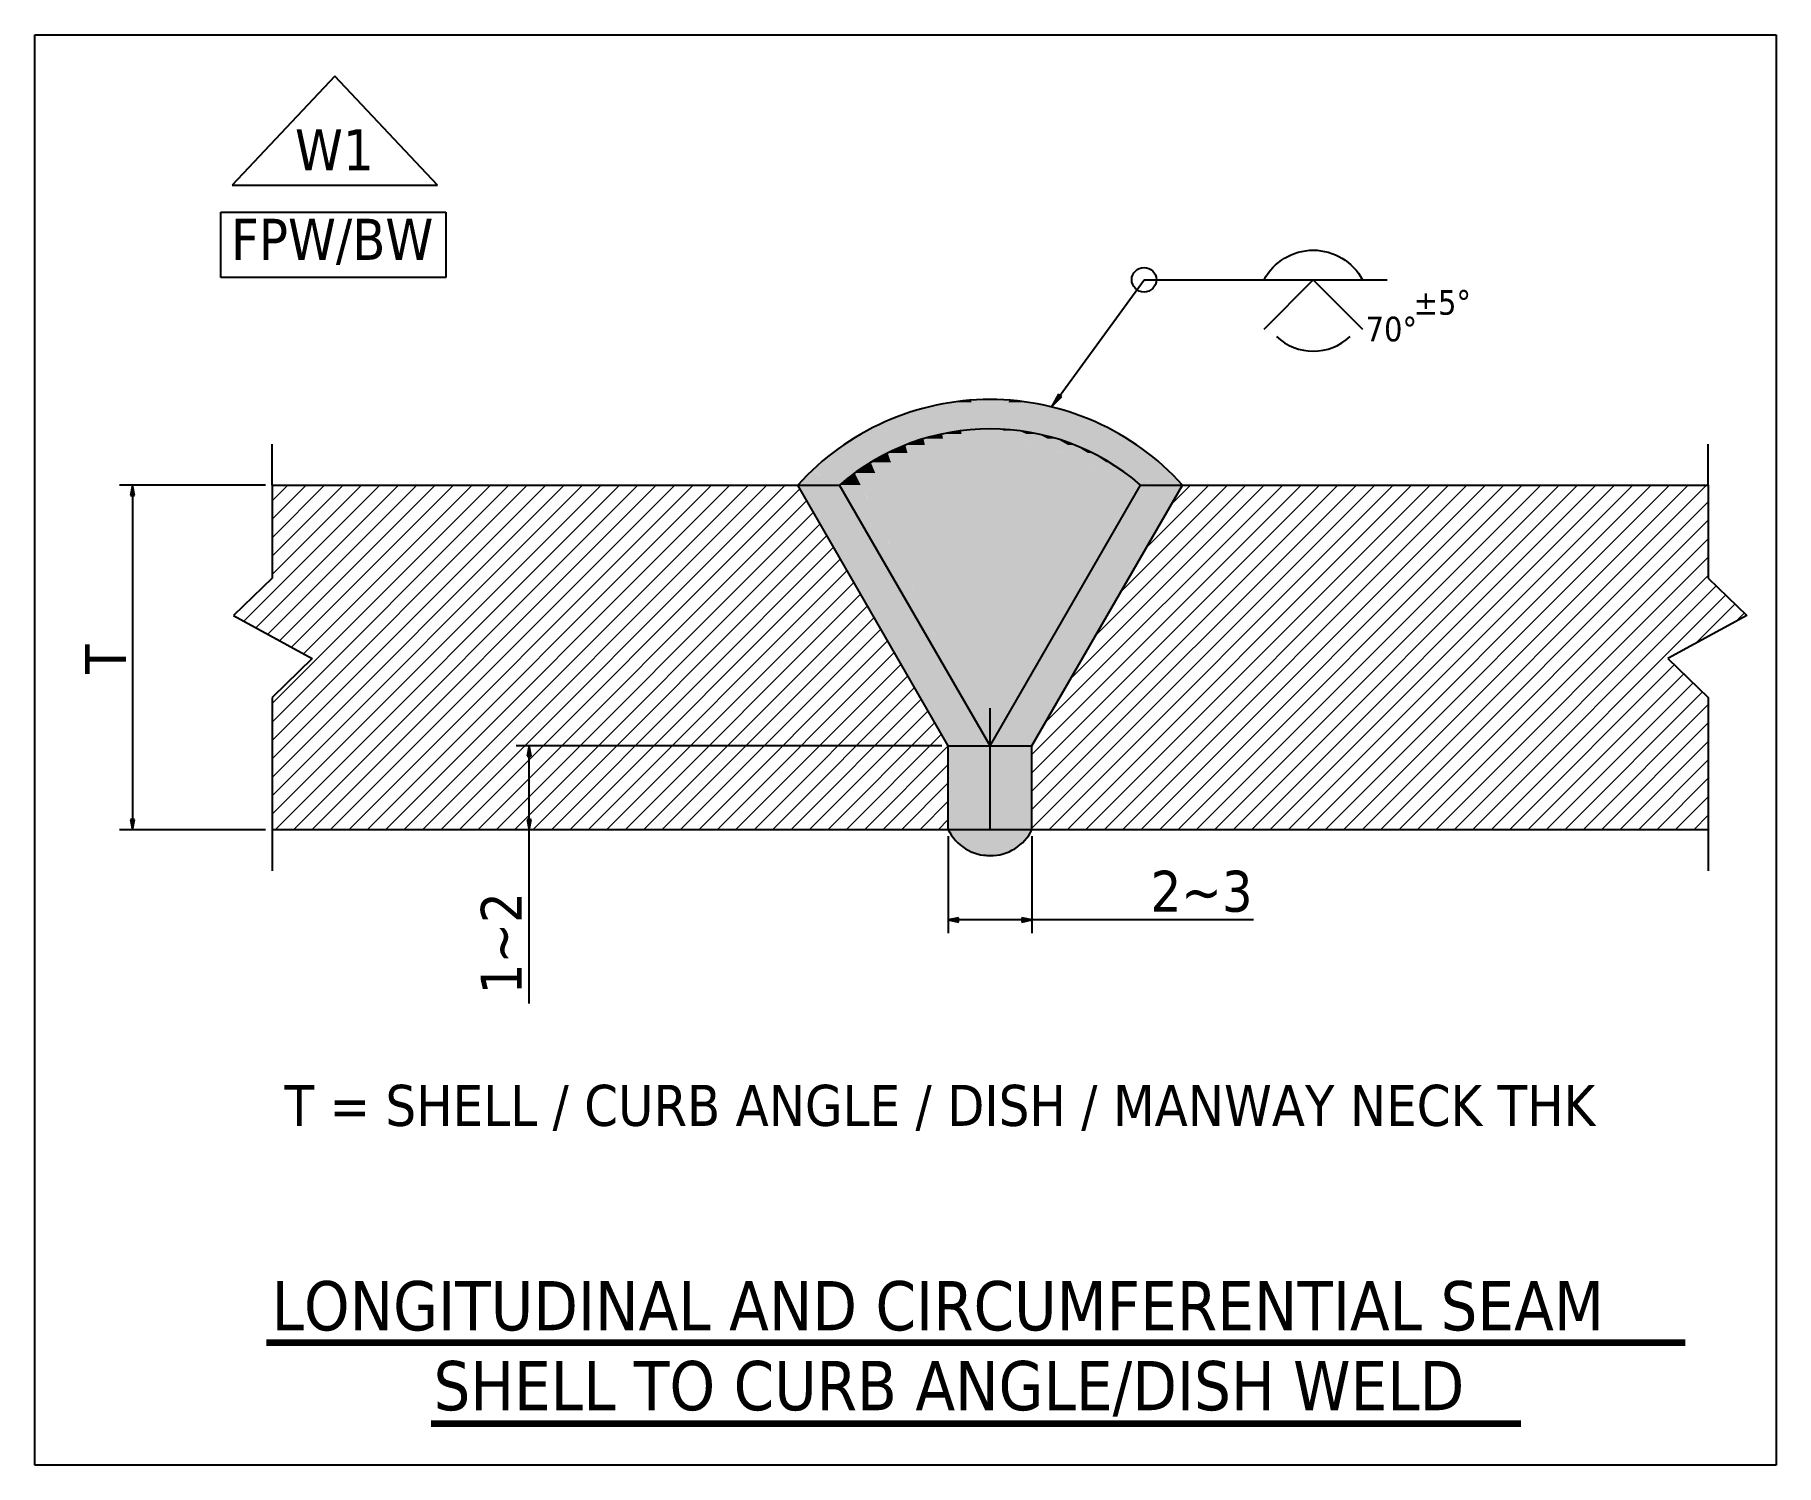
# Model space of a CAD drawing. Header units: millimetres. Extents: x 65 to 489, y 26 to 375.
import ezdxf

# ---------------------------------------------------------------- set-up
doc = ezdxf.new("R2010")
doc.units = ezdxf.units.MM
for name, color, linetype, lineweight in [('Dimension (ANSI)', 7, 'Continuous', 25), ('Hatch (ANSI)', 7, 'Continuous', 18), ('Sketch Geometry (ANSI)', 7, 'Continuous', 25), ('Symbol (ANSI)', 7, 'Continuous', 25)]:
    doc.layers.add(name, color=color, linetype=linetype, lineweight=lineweight)

msp = doc.modelspace()

# ---------------------------------------------------------------- linework, layer by layer
for p, q in [((64.72, 26.39), (64.72, 374.83)), ((64.72, 374.83), (489.09, 374.83)), ((489.09, 374.83), (489.09, 26.39)), ((489.09, 26.39), (64.72, 26.39))]:
    msp.add_line(p, q)
at = {"layer": 'Dimension (ANSI)'}
for p, q in [((120.93, 265.14), (85.35, 265.14)), ((88.53, 265.14), (88.03, 262.64)), ((89.03, 262.64), (88.53, 265.14)), ((88.53, 262.64), (88.53, 265.14)), ((88.03, 262.64), (89.03, 262.64)), ((88.53, 262.64), (88.53, 183.7)), ((285.73, 201.61), (182.01, 201.61)), ((185.19, 201.61), (184.69, 199.11)), ((185.69, 199.11), (185.19, 201.61)), ((185.19, 199.11), (185.19, 201.61)), ((184.69, 199.11), (185.69, 199.11)), ((185.19, 183.7), (185.19, 199.11)), ((89.03, 183.7), (88.03, 183.7)), ((88.03, 183.7), (88.53, 181.2)), ((88.53, 181.2), (89.03, 183.7)), ((88.53, 183.7), (88.53, 181.2)), ((185.69, 183.7), (184.69, 183.7)), ((184.69, 183.7), (185.19, 181.2)), ((185.19, 181.2), (185.69, 183.7)), ((185.19, 183.7), (185.19, 181.2)), ((120.93, 181.2), (85.35, 181.2)), ((185.19, 138.84), (185.19, 181.2)), ((287.33, 179.6), (287.33, 156.03)), ((307.73, 179.6), (307.73, 156.03)), ((289.83, 159.7), (287.33, 159.2)), ((287.33, 159.2), (289.83, 158.7)), ((289.83, 159.2), (287.33, 159.2)), ((289.83, 158.7), (289.83, 159.7)), ((305.23, 159.2), (289.83, 159.2)), ((305.23, 159.7), (305.23, 158.7)), ((307.73, 159.2), (305.23, 159.7)), ((305.23, 158.7), (307.73, 159.2)), ((305.23, 159.2), (307.73, 159.2)), ((361.69, 159.2), (307.73, 159.2))]:
    msp.add_line(p, q, dxfattribs=at)
at = {"layer": 'Dimension (ANSI)', "linetype": 'Continuous'}
for points in [[(88.53, 265.14), (89.03, 262.64), (88.03, 262.64)], [(185.19, 201.61), (185.69, 199.11), (184.69, 199.11)], [(88.03, 183.7), (89.03, 183.7), (88.53, 181.2)], [(184.69, 183.7), (185.69, 183.7), (185.19, 181.2)], [(289.83, 159.7), (289.83, 159.2), (287.33, 159.2)], [(287.33, 159.2), (289.83, 159.2), (289.83, 158.7)], [(305.23, 159.7), (307.73, 159.2), (305.23, 159.2)], [(305.23, 159.2), (307.73, 159.2), (305.23, 158.7)]]:
    msp.add_solid(points, dxfattribs=at)
at = {"layer": 'Hatch (ANSI)', "linetype": 'Continuous'}
for p, q in [((115.67, 231.99), (148.82, 265.14)), ((118.57, 230.41), (153.31, 265.14)), ((121.48, 228.82), (157.8, 265.14)), ((122.53, 261.3), (126.37, 265.14)), ((122.53, 256.81), (130.86, 265.14)), ((122.53, 252.32), (135.35, 265.14)), ((122.53, 247.83), (139.84, 265.14)), ((122.53, 243.34), (144.33, 265.14)), ((122.53, 211.91), (175.76, 265.14)), ((122.53, 207.42), (180.25, 265.14)), ((122.53, 202.93), (184.74, 265.14)), ((122.53, 198.44), (189.23, 265.14)), ((122.53, 193.95), (193.72, 265.14)), ((122.53, 189.46), (198.21, 265.14)), ((122.53, 184.97), (202.7, 265.14)), ((123.25, 181.2), (207.19, 265.14)), ((124.38, 227.23), (162.29, 265.14)), ((127.28, 225.65), (166.78, 265.14)), ((127.74, 181.2), (211.68, 265.14)), ((130.19, 224.06), (171.27, 265.14)), ((132.23, 181.2), (216.17, 265.14)), ((136.72, 181.2), (220.66, 265.14)), ((141.21, 181.2), (225.15, 265.14)), ((145.7, 181.2), (229.64, 265.14)), ((150.19, 181.2), (234.13, 265.14)), ((154.68, 181.2), (238.62, 265.14)), ((159.17, 181.2), (243.11, 265.14)), ((163.66, 181.2), (247.6, 265.14)), ((168.15, 181.2), (251.17, 264.23)), ((307.73, 199.55), (373.32, 265.14)), ((307.73, 195.06), (377.81, 265.14)), ((307.73, 190.57), (382.3, 265.14)), ((307.73, 186.08), (386.79, 265.14)), ((307.73, 181.59), (391.28, 265.14)), ((311.06, 207.37), (368.83, 265.14)), ((311.83, 181.2), (395.77, 265.14)), ((316.32, 181.2), (400.26, 265.14)), ((317.19, 217.99), (364.34, 265.14)), ((320.81, 181.2), (404.75, 265.14)), ((323.33, 228.61), (359.85, 265.14)), ((325.3, 181.2), (409.25, 265.14)), ((329.46, 239.24), (355.36, 265.14)), ((329.79, 181.2), (413.74, 265.14)), ((334.28, 181.2), (418.23, 265.14)), ((335.59, 249.86), (350.87, 265.14)), ((338.77, 181.2), (422.72, 265.14)), ((341.73, 260.49), (346.38, 265.14)), ((343.26, 181.2), (427.21, 265.14)), ((347.75, 181.2), (431.7, 265.14)), ((352.24, 181.2), (436.19, 265.14)), ((356.73, 181.2), (440.68, 265.14)), ((361.22, 181.2), (445.17, 265.14)), ((365.71, 181.2), (449.66, 265.14)), ((370.2, 181.2), (454.15, 265.14)), ((374.7, 181.2), (458.64, 265.14)), ((379.19, 181.2), (463.13, 265.14)), ((383.68, 181.2), (467.62, 265.14)), ((388.17, 181.2), (472.11, 265.14)), ((172.64, 181.2), (252.82, 261.38)), ((392.66, 181.2), (472.53, 261.07)), ((177.13, 181.2), (254.46, 258.53)), ((181.62, 181.2), (256.1, 255.69)), ((397.15, 181.2), (472.53, 256.58)), ((186.11, 181.2), (257.75, 252.84)), ((401.64, 181.2), (472.53, 252.09)), ((190.6, 181.2), (259.39, 249.99)), ((195.09, 181.2), (261.03, 247.15)), ((406.13, 181.2), (472.53, 247.6)), ((199.58, 181.2), (262.68, 244.3)), ((410.62, 181.2), (472.53, 243.11)), ((204.07, 181.2), (264.32, 241.45)), ((208.56, 181.2), (265.97, 238.61)), ((415.11, 181.2), (474.47, 240.57)), ((419.6, 181.2), (476.76, 238.36)), ((213.05, 181.2), (267.61, 235.76)), ((469.44, 226.56), (479.04, 236.16)), ((479.34, 231.96), (481.33, 233.95)), ((217.54, 181.2), (269.25, 232.91)), ((222.03, 181.2), (270.9, 230.07)), ((226.52, 181.2), (272.54, 227.22)), ((231.01, 181.2), (274.18, 224.37)), ((235.5, 181.2), (275.83, 221.53)), ((424.09, 181.2), (464.28, 221.4)), ((239.99, 181.2), (277.47, 218.68)), ((428.58, 181.2), (466.57, 219.19)), ((433.07, 181.2), (468.85, 216.98)), ((244.48, 181.2), (279.11, 215.83)), ((248.97, 181.2), (280.76, 212.99)), ((437.56, 181.2), (471.14, 214.78)), ((253.46, 181.2), (282.4, 210.14)), ((442.05, 181.2), (472.53, 211.68)), ((257.95, 181.2), (284.04, 207.29)), ((262.44, 181.2), (285.69, 204.45)), ((446.54, 181.2), (472.53, 207.19)), ((266.93, 181.2), (287.33, 201.6)), ((451.03, 181.2), (472.53, 202.7)), ((271.42, 181.2), (287.33, 197.11)), ((455.52, 181.2), (472.53, 198.21)), ((275.91, 181.2), (287.33, 192.62)), ((460.01, 181.2), (472.53, 193.72)), ((280.4, 181.2), (287.33, 188.13)), ((464.5, 181.2), (472.53, 189.23)), ((284.89, 181.2), (287.33, 183.64)), ((468.99, 181.2), (472.53, 184.74))]:
    msp.add_line(p, q, dxfattribs=at)
for points in [[(283.24, 284.37), (285.43, 283.1), (278.61, 283.1)], [(287.96, 285.28), (289.31, 284.37), (283.24, 284.37)], [(283.24, 284.37), (289.31, 284.37), (297.53, 278.84)], [(283.24, 284.37), (297.53, 278.84), (292.78, 278.84)], [(292.73, 285.82), (293.11, 285.28), (287.96, 285.28)], [(287.96, 285.28), (293.11, 285.28), (297.53, 278.84)], [(297.53, 286.01), (297.53, 285.82), (292.73, 285.82)], [(292.73, 285.82), (297.53, 285.82), (297.53, 278.84)], [(297.53, 286.01), (302.33, 285.82), (297.53, 285.82)], [(297.53, 285.82), (302.33, 285.82), (297.53, 278.84)], [(301.95, 285.28), (307.1, 285.28), (297.53, 278.84)], [(311.82, 284.37), (302.28, 278.84), (297.53, 278.84)], [(305.75, 284.37), (311.82, 284.37), (297.53, 278.84)], [(302.33, 285.82), (307.1, 285.28), (301.95, 285.28)], [(307.1, 285.28), (311.82, 284.37), (305.75, 284.37)], [(311.82, 284.37), (316.45, 283.1), (309.63, 283.1)], [(274.08, 281.49), (282.59, 279.54), (269.7, 279.54)], [(278.61, 283.1), (283.88, 281.49), (274.08, 281.49)], [(274.08, 281.49), (283.88, 281.49), (293.09, 278.67)], [(274.08, 281.49), (293.09, 278.67), (286.38, 278.67)], [(278.61, 283.1), (285.43, 283.1), (293.09, 278.67)], [(309.63, 283.1), (316.45, 283.1), (301.97, 278.67)], [(320.98, 281.49), (308.68, 278.67), (301.97, 278.67)], [(311.18, 281.49), (320.98, 281.49), (301.97, 278.67)], [(316.45, 283.1), (320.98, 281.49), (311.18, 281.49)], [(320.98, 281.49), (325.36, 279.54), (312.47, 279.54)], [(265.47, 277.25), (275.24, 274.66), (261.43, 274.66)], [(269.7, 279.54), (276.46, 277.25), (265.47, 277.25)], [(265.47, 277.25), (276.46, 277.25), (280.05, 276.04)], [(265.47, 277.25), (280.05, 276.04), (270.03, 276.04)], [(269.7, 279.54), (282.59, 279.54), (288.68, 278.14)], [(269.7, 279.54), (288.68, 278.14), (278.68, 278.14)], [(269.7, 279.54), (284.32, 277.26), (276.43, 277.26)], [(270.03, 276.04), (280.05, 276.04), (275.89, 274.49)], [(276.43, 277.26), (284.32, 277.26), (280.05, 276.04)], [(281.29, 276.44), (281.63, 274.88), (276.85, 274.88)], [(278.68, 278.14), (288.68, 278.14), (284.32, 277.26)], [(285.85, 277.61), (286.03, 276.44), (281.29, 276.44)], [(281.29, 276.44), (286.03, 276.44), (297.53, 201.61)], [(290.49, 278.4), (290.56, 277.61), (285.85, 277.61)], [(285.85, 277.61), (290.56, 277.61), (297.53, 201.61)], [(286.38, 278.67), (293.09, 278.67), (288.68, 278.14)], [(295.18, 278.79), (296.31, 278.4), (290.49, 278.4)], [(290.49, 278.4), (296.31, 278.4), (334.21, 265.14)], [(290.49, 278.4), (334.21, 265.14), (291.7, 265.14)], [(292.78, 278.84), (297.53, 278.84), (293.09, 278.67)], [(295.18, 278.79), (299.88, 278.79), (334.21, 265.14)], [(297.53, 278.84), (302.28, 278.84), (301.97, 278.67)], [(299.88, 278.79), (304.57, 278.4), (300.88, 278.4)], [(300.88, 278.4), (304.57, 278.4), (334.21, 265.14)], [(301.97, 278.67), (308.68, 278.67), (306.38, 278.14)], [(304.57, 278.4), (309.21, 277.61), (306.33, 277.61)], [(306.33, 277.61), (309.21, 277.61), (334.21, 265.14)], [(325.36, 279.54), (316.38, 278.14), (306.38, 278.14)], [(312.47, 279.54), (325.36, 279.54), (306.38, 278.14)], [(306.38, 278.14), (316.38, 278.14), (310.74, 277.26)], [(309.21, 277.61), (313.77, 276.44), (311.56, 276.44)], [(325.36, 279.54), (318.63, 277.26), (310.74, 277.26)], [(310.74, 277.26), (318.63, 277.26), (315.01, 276.04)], [(311.56, 276.44), (313.77, 276.44), (334.21, 265.14)], [(313.77, 276.44), (318.21, 274.88), (316.58, 274.88)], [(329.59, 277.25), (325.03, 276.04), (315.01, 276.04)], [(318.6, 277.25), (329.59, 277.25), (315.01, 276.04)], [(315.01, 276.04), (325.03, 276.04), (319.17, 274.49)], [(325.36, 279.54), (329.59, 277.25), (318.6, 277.25)], [(329.59, 277.25), (333.63, 274.66), (319.82, 274.66)], [(257.59, 271.76), (267.99, 270.41), (256.07, 270.41)], [(258.71, 272.61), (271.86, 272.61), (257.59, 271.76)], [(271.86, 272.61), (270.37, 271.76), (257.59, 271.76)], [(257.59, 271.76), (270.37, 271.76), (267.99, 270.41)], [(261.43, 274.66), (271.86, 272.61), (258.71, 272.61)], [(261.43, 274.66), (275.24, 274.66), (275.89, 274.49)], [(261.43, 274.66), (275.89, 274.49), (262.3, 274.49)], [(262.3, 274.49), (275.89, 274.49), (271.86, 272.61)], [(272.56, 272.96), (273.35, 270.69), (268.44, 270.69)], [(276.85, 274.88), (277.4, 272.96), (272.56, 272.96)], [(272.56, 272.96), (277.4, 272.96), (297.53, 201.61)], [(276.85, 274.88), (281.63, 274.88), (297.53, 201.61)], [(316.58, 274.88), (318.21, 274.88), (334.21, 265.14)], [(318.21, 274.88), (322.5, 272.96), (321.36, 272.96)], [(333.63, 274.66), (332.76, 274.49), (319.17, 274.49)], [(319.82, 274.66), (333.63, 274.66), (319.17, 274.49)], [(319.17, 274.49), (332.76, 274.49), (323.2, 272.61)], [(321.36, 272.96), (322.5, 272.96), (334.21, 265.14)], [(322.5, 272.96), (326.62, 270.69), (325.91, 270.69)], [(333.63, 274.66), (336.35, 272.61), (323.2, 272.61)], [(323.2, 272.61), (337.47, 271.76), (324.69, 271.76)], [(323.2, 272.61), (336.35, 272.61), (337.47, 271.76)], [(324.69, 271.76), (337.47, 271.76), (327.07, 270.41)], [(337.47, 271.76), (338.99, 270.41), (327.07, 270.41)], [(253.99, 268.58), (260.85, 265.14), (250.64, 265.14)], [(256.07, 270.41), (267.99, 270.41), (253.99, 268.58)], [(267.99, 270.41), (265.3, 268.58), (253.99, 268.58)], [(253.99, 268.58), (265.3, 268.58), (264.32, 267.92)], [(253.99, 268.58), (264.32, 267.92), (255.32, 267.92)], [(255.32, 267.92), (264.32, 267.92), (260.85, 265.14)], [(264.53, 268.07), (265.98, 265.14), (260.85, 265.14)], [(268.44, 270.69), (269.54, 268.07), (264.53, 268.07)], [(264.53, 268.07), (269.54, 268.07), (297.53, 201.61)], [(268.44, 270.69), (273.35, 270.69), (297.53, 201.61)], [(325.91, 270.69), (326.62, 270.69), (334.21, 265.14)], [(326.62, 270.69), (330.53, 268.07), (330.2, 268.07)], [(327.07, 270.41), (341.07, 268.58), (329.76, 268.58)], [(327.07, 270.41), (338.99, 270.41), (341.07, 268.58)], [(329.76, 268.58), (341.07, 268.58), (330.74, 267.92)], [(330.2, 268.07), (330.53, 268.07), (334.21, 265.14)], [(341.07, 268.58), (339.74, 267.92), (330.74, 267.92)], [(330.74, 267.92), (339.74, 267.92), (334.21, 265.14)], [(341.07, 268.58), (344.42, 265.14), (334.21, 265.14)], [(250.64, 265.14), (260.85, 265.14), (287.33, 201.61)], [(260.85, 265.14), (265.98, 265.14), (297.53, 201.61)], [(260.85, 265.14), (297.53, 201.61), (287.33, 201.61)], [(291.7, 265.14), (334.21, 265.14), (297.53, 201.61)], [(334.21, 265.14), (307.73, 201.61), (297.53, 201.61)], [(334.21, 265.14), (344.42, 265.14), (307.73, 201.61)], [(287.33, 201.61), (307.73, 201.61), (307.73, 181.2)], [(287.33, 201.61), (307.73, 181.2), (287.33, 181.2)], [(287.33, 181.2), (307.27, 180.35), (287.79, 180.35)], [(287.33, 181.2), (307.73, 181.2), (307.27, 180.35)], [(287.79, 180.35), (306.73, 179.54), (288.33, 179.54)], [(287.79, 180.35), (307.27, 180.35), (306.73, 179.54)], [(288.33, 179.54), (306.12, 178.78), (288.94, 178.78)], [(288.33, 179.54), (306.73, 179.54), (306.12, 178.78)], [(288.94, 178.78), (305.45, 178.07), (289.61, 178.07)], [(288.94, 178.78), (306.12, 178.78), (305.45, 178.07)], [(289.61, 178.07), (304.72, 177.42), (290.34, 177.42)], [(289.61, 178.07), (305.45, 178.07), (304.72, 177.42)], [(290.34, 177.42), (303.94, 176.84), (291.12, 176.84)], [(290.34, 177.42), (304.72, 177.42), (303.94, 176.84)], [(291.12, 176.84), (303.12, 176.33), (291.94, 176.33)], [(291.12, 176.84), (303.94, 176.84), (303.12, 176.33)], [(291.94, 176.33), (302.25, 175.88), (292.81, 175.88)], [(291.94, 176.33), (303.12, 176.33), (302.25, 175.88)], [(292.81, 175.88), (301.35, 175.52), (293.71, 175.52)], [(292.81, 175.88), (302.25, 175.88), (301.35, 175.52)], [(293.71, 175.52), (300.42, 175.23), (294.64, 175.23)], [(293.71, 175.52), (301.35, 175.52), (300.42, 175.23)], [(294.64, 175.23), (299.47, 175.03), (295.59, 175.03)], [(294.64, 175.23), (300.42, 175.23), (299.47, 175.03)], [(295.59, 175.03), (298.5, 174.9), (296.56, 174.9)], [(295.59, 175.03), (299.47, 175.03), (298.5, 174.9)], [(296.56, 174.9), (298.5, 174.9), (297.53, 174.86)]]:
    msp.add_solid(points, dxfattribs=at)
at = {"layer": 'Sketch Geometry (ANSI)'}
for p, q in [((137.82, 364.8), (112.82, 338.24)), ((162.82, 338.24), (137.82, 364.8)), ((112.82, 338.24), (162.82, 338.24)), ((110.04, 331.6), (164.85, 331.6)), ((110.04, 315.68), (110.04, 331.6)), ((164.85, 331.6), (164.85, 315.68)), ((164.85, 315.68), (110.04, 315.68)), ((122.53, 265.14), (122.53, 275.14)), ((472.53, 265.14), (472.53, 275.14)), ((122.53, 265.14), (260.85, 265.14)), ((122.53, 265.14), (122.53, 242.44)), ((287.33, 201.61), (250.64, 265.14)), ((297.53, 201.61), (260.85, 265.14)), ((297.53, 201.61), (334.21, 265.14)), ((307.73, 201.61), (344.42, 265.14)), ((334.21, 265.14), (472.53, 265.14)), ((472.53, 265.14), (472.53, 242.44)), ((122.53, 242.44), (113.14, 233.37)), ((472.53, 242.44), (481.92, 233.37)), ((113.14, 233.37), (132.33, 222.89)), ((481.92, 233.37), (462.73, 222.89)), ((132.33, 222.89), (122.53, 213.43)), ((462.73, 222.89), (472.53, 213.43)), ((122.53, 213.43), (122.53, 181.2)), ((472.53, 213.43), (472.53, 181.2)), ((297.53, 181.2), (297.53, 210.83)), ((287.33, 181.2), (287.33, 201.61)), ((287.33, 201.61), (307.73, 201.61)), ((307.73, 181.2), (307.73, 201.61)), ((472.53, 181.2), (122.53, 181.2)), ((122.53, 181.2), (122.53, 171.2)), ((472.53, 181.2), (472.53, 171.2))]:
    msp.add_line(p, q, dxfattribs=at)
for centre, radius, start, end in [((297.53, 222.89), 63.11, 42.023, 137.977), ((297.53, 222.89), 55.95, 49.0346, 130.9654), ((297.53, 186.24), 11.38, 206.2826, 333.7174)]:
    msp.add_arc(centre, radius, start, end, dxfattribs=at)
at = {"layer": 'Symbol (ANSI)'}
for p, q in [((314.56, 287.03), (335.04, 315.17)), ((335.04, 315.17), (360.78, 315.17)), ((358.28, 315.17), (394.28, 315.17)), ((364.28, 303.17), (376.28, 315.17)), ((376.28, 315.17), (388.28, 303.17)), ((314.16, 287.33), (312.5, 284.2)), ((314.56, 287.03), (312.5, 284.2)), ((312.5, 284.2), (314.97, 286.74)), ((314.97, 286.74), (314.16, 287.33))]:
    msp.add_line(p, q, dxfattribs=at)
at = {"layer": 'Symbol (ANSI)', "linetype": 'Continuous', "lineweight": 106}
for p, q in [((121.21, 56.29), (466.89, 56.29)), ((161.27, 36.53), (426.83, 36.53))]:
    msp.add_line(p, q, dxfattribs=at)
at = {"layer": 'Symbol (ANSI)'}
msp.add_circle((335.04, 315.17), 3, dxfattribs=at)
at = {"layer": 'Symbol (ANSI)', "extrusion": (0, 0, -1)}
msp.add_arc((-376.28, 308.77), 13.6, 28.0725, 151.9275, dxfattribs=at)
at = {"layer": 'Symbol (ANSI)'}
msp.add_arc((376.28, 310.82), 13.05, 226.3972, 313.6028, dxfattribs=at)
at = {"layer": 'Symbol (ANSI)', "linetype": 'Continuous'}
for points in [[(313.85, 286.74), (314.97, 286.74), (312.5, 284.2)], [(314.16, 287.33), (314.97, 286.74), (313.85, 286.74)]]:
    msp.add_solid(points, dxfattribs=at)

# ---------------------------------------------------------------- texts
at = {"layer": 'Dimension (ANSI)', "attachment_point": 1, "rotation": 90}
for s, insert, char_height in [('\\fTahoma|b0|i0;\\W1.;T', (76.95, 219.15), 9.98), ('\\fTahoma|b0|i0;\\W1.;1~2', (173.41, 141.13), 9.97)]:
    msp.add_mtext(s, dxfattribs=dict(at, insert=insert, char_height=char_height))
at = {"layer": 'Dimension (ANSI)', "insert": (336.64, 171.2), "char_height": 9.98, "attachment_point": 1}
msp.add_mtext('\\fTahoma|b0|i0;\\W1.;2~3', dxfattribs=at)
at = {"layer": 'Symbol (ANSI)', "attachment_point": 1}
for s, insert, char_height in [('\\fTahoma|b0|i0;\\W1.;W1', (128.12, 351.82), 10), ('\\fTahoma|b0|i0;\\W1.;FPW/BW', (112.52, 330.02), 10), ('\\fTahoma|b0|i0;\\W1.;±5°', (400.74, 312.66), 6), ('\\fTahoma|b0|i0;\\W1.;70°', (389.02, 306.17), 6), ('\\fTahoma|b0|i0;\\W1.;T = SHELL / CURB ANGLE / DISH / MANWAY NECK THK', (125.58, 119.04), 10), ('\\fTahoma|b0|i0;\\W1.;LONGITUDINAL AND CIRCUMFERENTIAL SEAM', (122.41, 71.24), 12), ('\\fTahoma|b0|i0;\\W1.;SHELL TO CURB ANGLE/DISH WELD', (161.88, 51.77), 12)]:
    msp.add_mtext(s, dxfattribs=dict(at, insert=insert, char_height=char_height))

doc.saveas('drawing.dxf')
